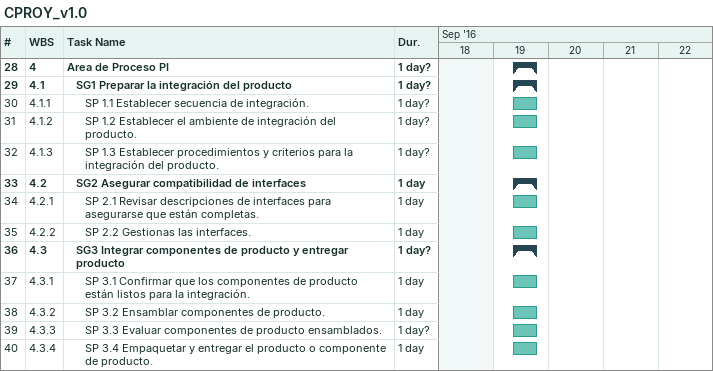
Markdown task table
CPROY_v1.0

| ID | WBS | Task | Duration | Start | Finish |
|---|---|---|---|---|---|
| 28 | 4 | **Area de Proceso PI** | 1d? | 2016-09-19 | 2016-09-19 |
| 29 | 4.1 | **SG1 Preparar la integración del producto** | 1d? | 2016-09-19 | 2016-09-19 |
| 30 | 4.1.1 | SP 1.1 Establecer secuencia de integración. | 1d? | 2016-09-19 | 2016-09-19 |
| 31 | 4.1.2 | SP 1.2 Establecer el ambiente de integración del producto. | 1d? | 2016-09-19 | 2016-09-19 |
| 32 | 4.1.3 | SP 1.3 Establecer procedimientos y criterios para la integración del producto. | 1d? | 2016-09-19 | 2016-09-19 |
| 33 | 4.2 | **SG2 Asegurar compatibilidad de interfaces** | 1d | 2016-09-19 | 2016-09-19 |
| 34 | 4.2.1 | SP 2.1 Revisar descripciones de interfaces para asegurarse que están completas. | 1d | 2016-09-19 | 2016-09-19 |
| 35 | 4.2.2 | SP 2.2 Gestionas las interfaces. | 1d | 2016-09-19 | 2016-09-19 |
| 36 | 4.3 | **SG3 Integrar componentes de producto y entregar producto** | 1d? | 2016-09-19 | 2016-09-19 |
| 37 | 4.3.1 | SP 3.1 Confirmar que los componentes de producto están listos para la integración. | 1d | 2016-09-19 | 2016-09-19 |
| 38 | 4.3.2 | SP 3.2 Ensamblar componentes de producto. | 1d | 2016-09-19 | 2016-09-19 |
| 39 | 4.3.3 | SP 3.3 Evaluar componentes de producto ensamblados. | 1d? | 2016-09-19 | 2016-09-19 |
| 40 | 4.3.4 | SP 3.4 Empaquetar y entregar el producto o componente de producto. | 1d | 2016-09-19 | 2016-09-19 |
